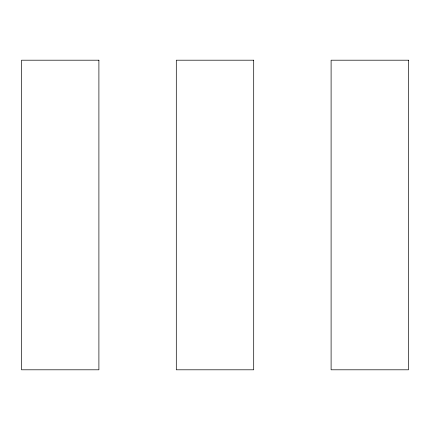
<?xml version="1.0" encoding="UTF-8"?>
<svg xmlns="http://www.w3.org/2000/svg" width="430" height="430" viewBox="0 0 430 430"><rect width="100%" height="100%" fill="white"/><g stroke="black" fill="none" stroke-linecap="round" stroke-linejoin="round"><path stroke-width="0.64" d="M98.9 60.2L21.5 60.2L21.5 369.8L98.9 369.8L98.9 60.2M253.7 60.2L176.3 60.2L176.3 369.8L253.7 369.8L253.7 60.2M408.5 60.2L331.1 60.2L331.1 369.8L408.5 369.8L408.5 60.2"/></g></svg>
